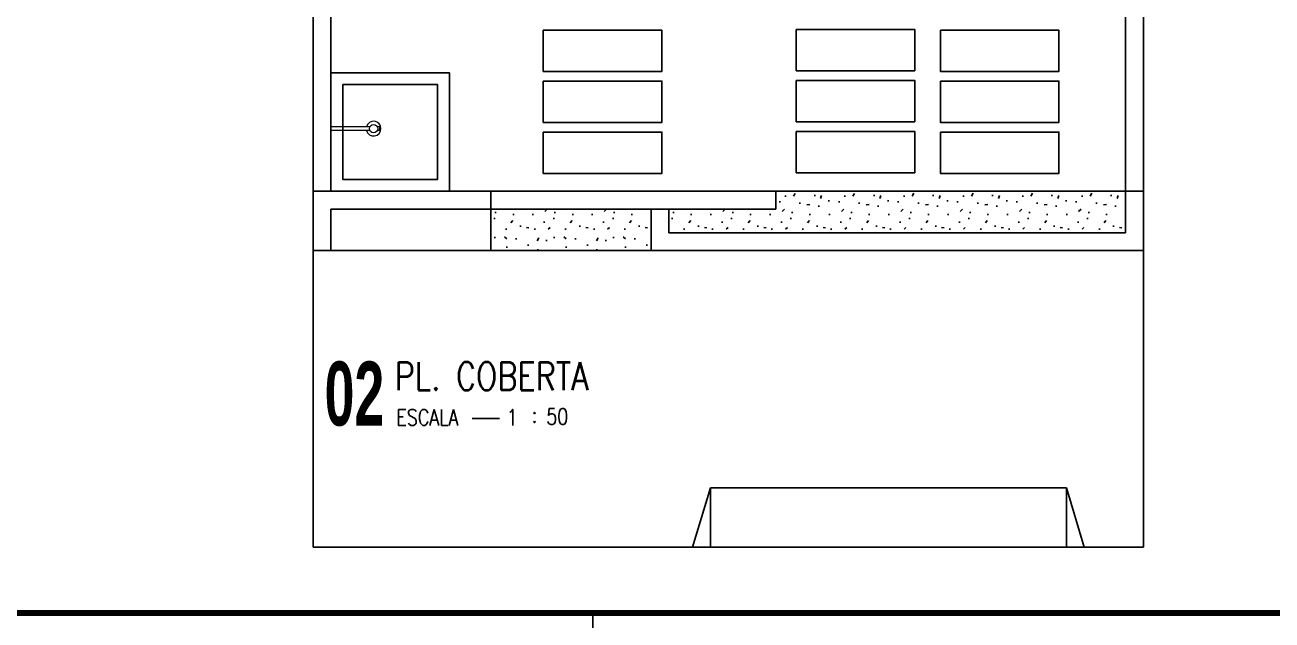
# Model space of a CAD drawing. Header units: millimetres. Extents: x 3923 to 4120, y 744 to 867.
# Drawn here: x 3944.05 to 3965.08, y 804.27 to 814.3 of the extents above; entities that cross this region are included whole.
import ezdxf
from ezdxf.enums import TextEntityAlignment as Align

# ---------------------------------------------------------------- set-up
doc = ezdxf.new("R2010")
doc.units = ezdxf.units.MM
doc.layers.add('-HIDRO', color=8, linetype='Continuous')
doc.layers.add("PRANCHA - PROJETU'S", color=7, linetype='Continuous')
doc.layers.add('E-Lay-9', color=9, linetype='Continuous', lineweight=9)
doc.styles.add('REG140', font='romans.shx', dxfattribs={"width": 0.8, "height": 0.35})
doc.styles.add('REG80', font='romans.shx', dxfattribs={"width": 0.8, "height": 0.2})
doc.styles.add('SANSSERIF2', font='sanssb__.ttf', dxfattribs={"width": 0.8})

# ---------------------------------------------------------------- blocks, each defined once
blk = doc.blocks.new('ADFSGASDFG')
at = {"layer": "PRANCHA - PROJETU'S", "color": 1}
blk.add_line((307.178, 48.946), (307.178, 47.946), dxfattribs=at)
blk.add_line((307.178, 48.946), (307.178, 47.946), dxfattribs=at)
at = {"layer": "PRANCHA - PROJETU'S", "color": 4, "const_width": 0.1}
blk.add_lwpolyline([(279.078, 106.346), (359.678, 106.346), (359.678, 48.946), (279.078, 48.946)], close=True, dxfattribs=at)
blk = doc.blocks.new('Chuveiro')
at = {"layer": 'E-Lay-9', "color": 8}
for p, q in [((-0.031, 0.016), (-0.36, 0.016)), ((0.051, 0.016), (0.031, 0.016)), ((0.051, 0.016), (0.051, -0.016)), ((-0.031, -0.016), (-0.36, -0.016)), ((0.051, -0.016), (0.031, -0.016))]:
    blk.add_line(p, q, dxfattribs=at)
blk.add_circle((0, 0), 0.0348, dxfattribs=at)
for centre, radius, start, end in [((0, 0), 0.0624, 194.4775, 165.5225), ((0.009, 0), 0.0444, 339.4266, 20.5734)]:
    blk.add_arc(centre, radius, start, end, dxfattribs=at)
blk = doc.blocks.new('CRBODADOSÇ')
at = {"layer": "PRANCHA - PROJETU'S", "color": 3}
blk.add_line((164.825, 196.917), (165.288, 196.917), dxfattribs=at)
at = {"layer": "PRANCHA - PROJETU'S", "color": 3, "style": 'REG80', "width": 0.8}
for s, p in [('ESCALA', (163.548, 196.799)), ('1', (165.407, 196.799)), (':', (165.829, 196.842))]:
    blk.add_text(s, height=0.27, dxfattribs=at).set_placement(p)
at = {"layer": "PRANCHA - PROJETU'S", "color": 2, "style": 'REG140', "width": 0.8}
for tag, p in [('PROJETO', (163.521, 198.067)), ('DESENHO', (163.516, 197.395))]:
    blk.add_attdef(tag, p, '', height=0.472, dxfattribs=at)
at = {"layer": "PRANCHA - PROJETU'S", "style": 'SANSSERIF2', "width": 0.6}
blk.add_attdef('00', text='', height=1.08, dxfattribs=at).set_placement((162.84, 196.795), align=Align.CENTER)
at = {"layer": "PRANCHA - PROJETU'S", "color": 3, "style": 'REG80', "width": 0.8}
blk.add_attdef('ESCALA', (166.075, 196.813), '', height=0.27, dxfattribs=at)

msp = doc.modelspace()

# ---------------------------------------------------------------- hatches: boundary and pattern name
at = {"layer": '-HIDRO', "linetype": 'Continuous'}
h = msp.add_hatch(dxfattribs=at)
h.set_pattern_fill('STIP2', color=256, angle=-90, style=0, pattern_type=2)
h.set_pattern_definition([(270, (2518.8074, 719.977), (1, -2e-16), [0, -1]), (270, (2518.6474, 719.857), (1, -2e-16), [0, -1]), (270, (2518.4074, 719.907), (1, -2e-16), [0, -1]), (270, (2518.1774, 719.557), (1, -2e-16), [0, -1]), (270, (2518.5374, 719.587), (1, -2e-16), [0, -1]), (270, (2518.7774, 719.317), (1, -2e-16), [0, -1]), (270, (2518.8474, 719.667), (1, -2e-16), [0, -1]), (270, (2518.4374, 719.247), (1, -2e-16), [0, -1]), (270, (2518.1174, 719.297), (1, -2e-16), [0, -1]), (270, (2517.9674, 720.037), (1, -2e-16), [0, -1]), (270, (2518.1674, 719.857), (1, -2e-16), [0, -1]), (270, (2517.9774, 719.717), (1, -2e-16), [0, -1]), (270, (2518.6174, 719.107), (1, -2e-16), [0, -1]), (270, (2518.3674, 719.427), (1, -2e-16), [0, -1]), (270, (2518.6974, 719.507), (1, -2e-16), [0, -1]), (270, (2518.6074, 719.337), (1, -2e-16), [0, -1]), (270, (2518.3374, 719.697), (1, -2e-16), [0, -1]), (270, (2518.8774, 719.417), (1, -2e-16), [0, -1]), (270, (2518.2874, 719.107), (1, -2e-16), [0, -1]), (270, (2517.9874, 719.137), (1, -2e-16), [0, -1]), (345.9638, (2518.50736, 719.887), (-3.000000546, 0.999998057), [0.041231, -4.081875]), (239.0362, (2518.71736, 719.717), (2.000002484, 2.999998022), [0.05831, -5.772642]), (248.1986, (2518.48736, 719.427), (-0.99999991, -3.000000273), [0.053852, -5.331313]), (59.0362, (2518.00736, 719.417), (-2.000002484, -2.999998022), [0.05831, -5.772642]), (323.1301, (2518.13736, 719.727), (2.999999918, -2.000000123), [0.05, -4.95]), (225, (2518.85736, 719.197), (-4e-16, -1.0000003), [0.056569, -1.357645]), (11.3099, (2518.23736, 719.267), (4.000000752, 0.999997632), [0.05099, -5.048029]), (233.1301, (2518.27736, 720.007), (-2.000000123, -2.999999918), [0.05, -4.95]), (225, (2518.90736, 719.887), (-4e-16, -1.0000003), [0.042426, -1.371787])])
h.paths.add_polyline_path([(3953.952, 811.198), (3951.911, 811.198), (3951.911, 810.498), (3953.952, 810.498)])
h.paths.add_polyline_path([(3953.952, 811.198), (3953.952, 810.498), (3954.611, 810.498), (3954.611, 811.198)])
h.paths.add_polyline_path([(3956.711, 811.498), (3956.711, 811.198), (3954.911, 811.198), (3954.911, 810.798), (3962.611, 810.798), (3962.611, 811.498)])
h.paths.add_polyline_path([(3961.75, 810.411), (3961.75, 810.872), (3961.292, 810.872), (3961.292, 810.411)], flags=9)
h.paths.add_polyline_path([(3961.75, 810.911), (3961.75, 811.372), (3961.292, 811.372), (3961.292, 810.911)], flags=24)

# ---------------------------------------------------------------- linework, layer by layer
for p, q in [((3962.911, 860.498), (3962.911, 810.498)), ((3962.611, 860.198), (3962.611, 810.798)), ((3948.911, 819.178), (3948.911, 810.498)), ((3949.211, 819.178), (3949.211, 811.498)), ((3948.911, 810.498), (3948.911, 811.498)), ((3948.911, 811.498), (3951.911, 811.498)), ((3951.911, 811.198), (3951.911, 811.498)), ((3951.911, 811.498), (3952.211, 811.498)), ((3952.211, 811.498), (3954.611, 811.498)), ((3952.211, 811.498), (3956.711, 811.498)), ((3954.611, 811.498), (3962.611, 811.498)), ((3956.711, 811.198), (3956.711, 811.498)), ((3962.611, 810.798), (3962.611, 811.498)), ((3962.611, 811.498), (3962.911, 811.498)), ((3962.911, 811.498), (3962.911, 810.498)), ((3949.211, 810.498), (3949.211, 811.198)), ((3949.211, 811.198), (3951.911, 811.198)), ((3951.911, 811.198), (3951.911, 810.498)), ((3951.911, 811.198), (3956.711, 811.198)), ((3954.611, 810.498), (3954.611, 811.198)), ((3954.911, 810.798), (3954.911, 811.198)), ((3954.911, 810.798), (3962.611, 810.798)), ((3948.911, 805.498), (3948.911, 810.498)), ((3948.911, 810.498), (3949.211, 810.498)), ((3949.211, 810.498), (3952.711, 810.498)), ((3951.911, 810.498), (3954.611, 810.498)), ((3954.611, 810.498), (3962.611, 810.498)), ((3962.611, 810.498), (3962.911, 810.498)), ((3962.911, 805.498), (3962.911, 810.498)), ((3955.611, 806.498), (3955.311, 805.498)), ((3955.611, 805.498), (3955.611, 806.498)), ((3955.611, 806.498), (3961.611, 806.498)), ((3961.611, 805.498), (3961.611, 806.498)), ((3961.611, 806.498), (3961.911, 805.498)), ((3948.911, 805.498), (3962.911, 805.498))]:
    msp.add_line(p, q, dxfattribs=at)
for points in [[(3952.793, 814.216), (3952.793, 813.519), (3954.792, 813.519), (3954.792, 814.216)], [(3952.793, 814.216), (3952.793, 813.519), (3954.792, 813.519), (3954.792, 814.216)], [(3957.057, 814.229), (3957.057, 813.532), (3959.055, 813.532), (3959.055, 814.229)], [(3959.489, 814.216), (3959.489, 813.519), (3961.487, 813.519), (3961.487, 814.216)], [(3949.211, 813.498), (3949.211, 811.498), (3951.211, 811.498), (3951.211, 813.498)], [(3949.411, 813.298), (3949.411, 811.698), (3951.011, 811.698), (3951.011, 813.298)], [(3952.793, 813.356), (3952.793, 812.659), (3954.792, 812.659), (3954.792, 813.356)], [(3952.793, 813.356), (3952.793, 812.659), (3954.792, 812.659), (3954.792, 813.356)], [(3957.057, 813.369), (3957.057, 812.672), (3959.055, 812.672), (3959.055, 813.369)], [(3959.489, 813.356), (3959.489, 812.659), (3961.487, 812.659), (3961.487, 813.356)], [(3952.793, 812.496), (3952.793, 811.799), (3954.792, 811.799), (3954.792, 812.496)], [(3952.793, 812.496), (3952.793, 811.799), (3954.792, 811.799), (3954.792, 812.496)], [(3957.057, 812.509), (3957.057, 811.812), (3959.055, 811.812), (3959.055, 812.509)], [(3959.489, 812.496), (3959.489, 811.799), (3961.487, 811.799), (3961.487, 812.496)]]:
    msp.add_lwpolyline(points, close=True, dxfattribs=at)

# ---------------------------------------------------------------- block references
at = {"layer": '-HIDRO', "xscale": 2, "yscale": 2, "zscale": 2}
msp.add_blockref('Chuveiro', (3949.932, 812.555), dxfattribs=at)
at = {"layer": "PRANCHA - PROJETU'S", "color": 1}
msp.add_blockref('ADFSGASDFG', (3646.451, 755.44), dxfattribs=at)
at = {"layer": "PRANCHA - PROJETU'S"}
msp.add_blockref('CRBODADOSÇ', (3786.769, 610.751), dxfattribs=at).add_auto_attribs({'ESCALA': '50', 'DESENHO': 'PL. COBERTA ', '00': '02'})

doc.saveas('drawing.dxf')
